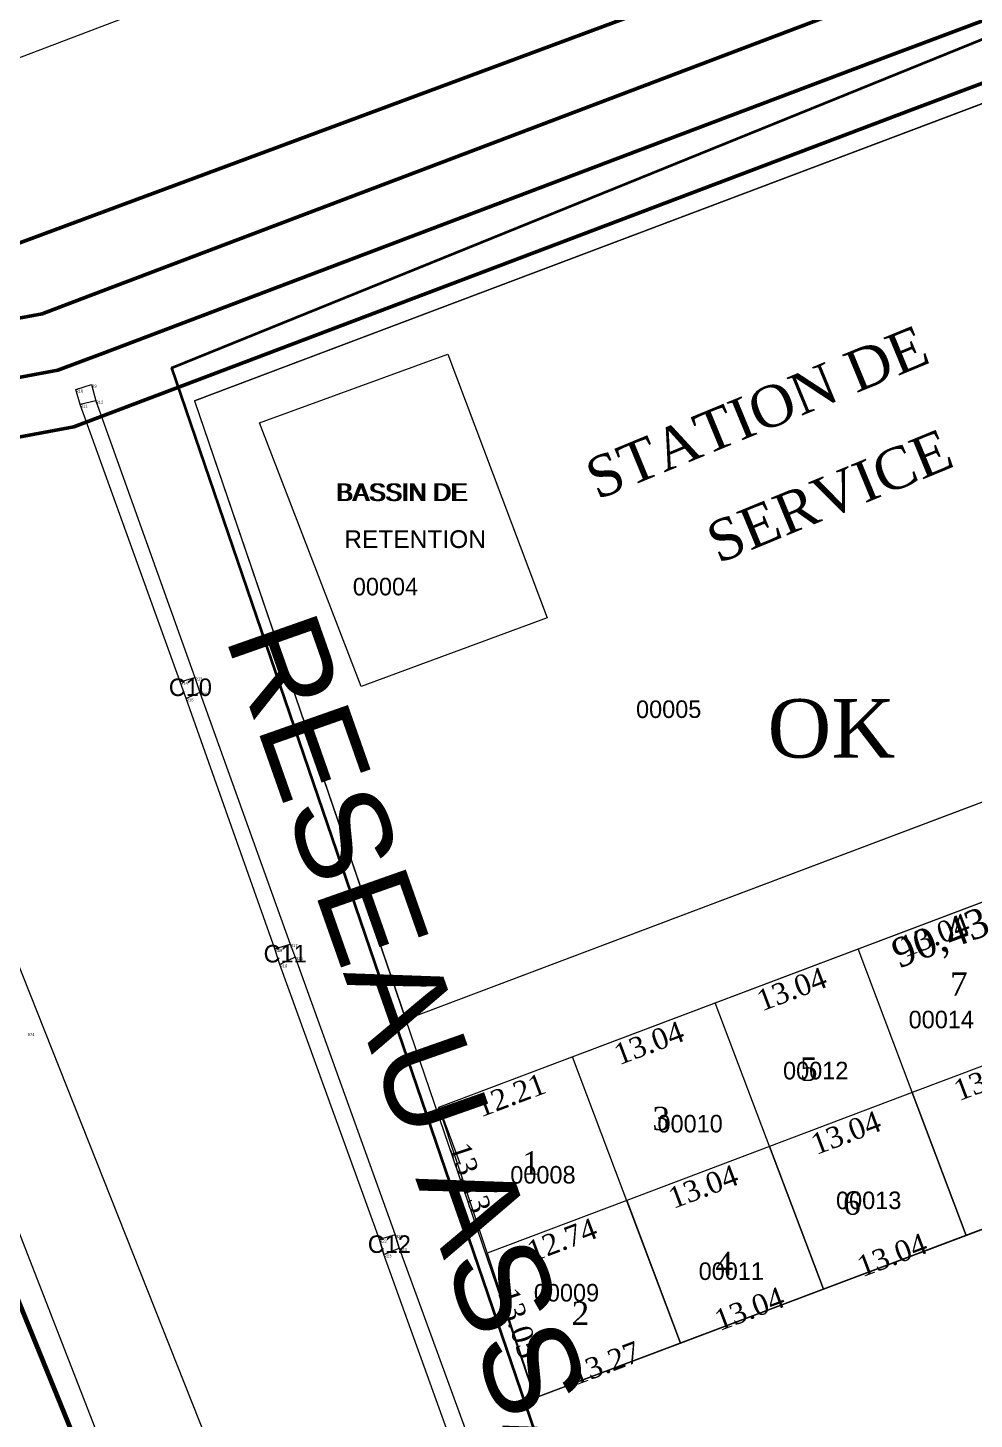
# Model space of a CAD drawing. Header units: metres. Extents: x 245225 to 248406, y 1633796 to 1637634.
# Drawn here: x 245417 to 245497.8, y 1636938.2 to 1637057.1 of the extents above; entities that cross this region are included whole.
import ezdxf
from ezdxf.enums import TextEntityAlignment as Align

# ---------------------------------------------------------------- set-up
doc = ezdxf.new("R2010")
doc.units = ezdxf.units.M
doc.header["$MEASUREMENT"] = 0
for name, color, linetype in [('A_revoir_niveau_0', 7, 'Continuous'), ('historique_numero_parcelle', 7, 'Continuous'), ('limites_sections', 7, 'Continuous')]:
    doc.layers.add(name, color=color, linetype=linetype)
for name, color, linetype, lineweight in [('Emprise', 1, 'Continuous', 30), ('Toponymie', 7, 'Continuous', 30), ('Tracé KMS3', 7, 'Continuous', 0)]:
    doc.layers.add(name, color=color, linetype=linetype, lineweight=lineweight)
doc.layers.add('Limites_Communes', color=7, linetype='Continuous', lineweight=211, plot=False)
doc.layers.add('LIMITES_PARCELLES', color=7, linetype='Continuous', lineweight=0, true_color=0xffffff)
doc.styles.get("Standard").update_dxf_attribs({"font": 'txt.shx'})
doc.styles.add('Style-Arial', font='arial.ttf')
doc.styles.add('Style-FANCY', font='FANCY.shx')

msp = doc.modelspace()

# ---------------------------------------------------------------- linework, layer by layer
at = {"layer": 'A_revoir_niveau_0', "color": 7, "linetype": 'Continuous', "lineweight": 13}
for p, q in [((245521.985, 1637094.792), (245411.074, 1637052.526)), ((245381.133038, 1637044.036876), (245466.304743, 1636825.74789))]:
    msp.add_line(p, q, dxfattribs=at)
at = {"layer": 'A_revoir_niveau_0', "color": 7, "linetype": 'Continuous', "lineweight": 0}
for p, q in [((245421.0697, 1637026.1546), (245422.4121, 1637026.5763)), ((245430.0025, 1637001.1902), (245421.4419, 1637024.8717)), ((245422.7787, 1637025.2011), (245431.2481, 1637001.5567)), ((245438.0788, 1636978.3633), (245430.4909, 1636999.7601)), ((245431.6708, 1637000.2726), (245439.3847, 1636978.7755)), ((245447.0193, 1636953.5202), (245438.5001, 1636977.0353)), ((245439.8208, 1636977.6612), (245448.3677, 1636953.9208)), ((245455.1345, 1636930.7271), (245447.4003, 1636952.2527)), ((245448.7035, 1636952.8071), (245456.5898, 1636931.1782))]:
    msp.add_line(p, q, dxfattribs=at)
at = {"layer": 'A_revoir_niveau_0', "color": 5, "linetype": 'Continuous', "lineweight": 0}
for p, q in [((245421.4419, 1637024.8717), (245421.0697, 1637026.1546)), ((245422.4121, 1637026.5763), (245422.7787, 1637025.2011)), ((245430.4909, 1636999.7601), (245430.0025, 1637001.1902)), ((245431.2481, 1637001.5567), (245431.6708, 1637000.2726)), ((245438.5001, 1636977.0353), (245438.0788, 1636978.3633)), ((245439.3847, 1636978.7755), (245439.8208, 1636977.6612)), ((245447.4003, 1636952.2527), (245447.0193, 1636953.5202)), ((245448.3677, 1636953.9208), (245448.7035, 1636952.8071))]:
    msp.add_line(p, q, dxfattribs=at)
at = {"layer": 'A_revoir_niveau_0', "color": 7, "linetype": 'Continuous', "lineweight": 0}
for points in [[(245421.0697, 1637026.1546), (245422.4121, 1637026.5763), (245422.7787, 1637025.2011), (245421.4419, 1637024.8717)], [(245430.0025, 1637001.1902), (245431.2481, 1637001.5567), (245431.6708, 1637000.2726), (245430.4909, 1636999.7601)], [(245438.0788, 1636978.3633), (245439.3847, 1636978.7755), (245439.8208, 1636977.6612), (245438.5001, 1636977.0353)], [(245447.4003, 1636952.2527), (245448.7035, 1636952.8071), (245448.3677, 1636953.9208), (245447.0193, 1636953.5202)]]:
    msp.add_3dface(points, dxfattribs=at)
at = {"layer": 'Emprise', "color": 6, "lineweight": 53, "flags": 128}
msp.add_lwpolyline([(246654.91678, 1637532.212975), (246503.560804, 1637468.452964), (246339.308489, 1637399.226337), (246174.772275, 1637330.677176), (246009.954973, 1637262.806665), (245959.032933, 1637241.979597), (245949.066174, 1637237.926563), (245901.731898, 1637219.095855), (245867.529774, 1637206.046117), (245837.947546, 1637195.052559), (245785.257592, 1637175.516616), (245666.840907, 1637131.695147), (245404.597902, 1637034.355467), (245407.132846, 1637027.526068), (245386.779172, 1637020.133266)], dxfattribs=at)
at = {"layer": 'Limites_Communes', "color": 210, "lineweight": 80, "flags": 128}
msp.add_lwpolyline([(245735.1907, 1636182.4264), (245737.0861, 1636220.9674), (245735.2556, 1636239.0143), (245707.1038, 1636298.2282), (245667.8308, 1636399.1458), (245610.4254, 1636525.3073), (245591.9622, 1636563.4721), (245540.6052, 1636669.6309), (245473.0182, 1636809.3381), (245335.4487, 1637145.601), (245779.4502, 1637342.6846), (245848.75, 1637373.75), (245979.1715, 1637415.3337), (246366.25, 1637538.75), (246605.2718, 1637633.7039), (246913.4298, 1637003.726)], dxfattribs=at)
at = {"layer": 'limites_parcelles', "color": 7, "linetype": 'Continuous', "lineweight": 0}
for p, q in [((245431.206387, 1637025.199431), (245514.152083, 1637056.496248)), ((245436.78, 1637023.305), (245452.869, 1637029.189)), ((245452.869, 1637029.189), (245461.348, 1637006.64)), ((245431.206387, 1637025.199431), (245449.259527, 1636972.328045)), ((245431.206387, 1637025.199431), (245460.30328, 1636939.984723)), ((245445.458, 1637000.793), (245436.78, 1637023.305)), ((245461.348, 1637006.64), (245445.458, 1637000.793))]:
    msp.add_line(p, q, dxfattribs=at)
at = {"layer": 'limites_parcelles', "color": 7, "lineweight": 0}
for p, q in [((245449.259527, 1636972.328045), (245533.865047, 1637004.251142)), ((245452.083713, 1636964.843128), (245536.689233, 1636996.766226)), ((245497.137692, 1636953.882971), (245487.902751, 1636978.358259)), ((245484.941239, 1636949.281043), (245475.706298, 1636973.75633)), ((245472.744066, 1636944.678842), (245463.509125, 1636969.15413)), ((245452.304352, 1636964.258369), (245453.917711, 1636959.982499))]:
    msp.add_line(p, q, dxfattribs=at)
at = {"layer": 'limites_parcelles', "color": 1, "linetype": 'Continuous', "lineweight": 40, "flags": 128}
msp.add_lwpolyline([(246242.36, 1637357.731), (246325.071, 1637170.444), (245511.13, 1636788.23), (245429.275, 1637028.013), (246242.360078, 1637357.730823)], close=True, dxfattribs=at)
at = {"layer": 'limites_parcelles', "color": 7, "linetype": 'Continuous', "lineweight": 0, "flags": 128}
msp.add_lwpolyline([(245533.865047, 1637004.251142), (245514.152083, 1637056.496248), (245476.727501, 1637042.375319), (245431.206387, 1637025.199431), (245449.259527, 1636972.328045), (245533.865047, 1637004.251142)], close=True, dxfattribs=at)
at = {"layer": 'limites_parcelles', "color": 7, "lineweight": 0, "flags": 128}
msp.add_lwpolyline([(245460.327578, 1636939.993891), (245472.744066, 1636944.678842), (245468.140405, 1636956.879887), (245456.205787, 1636952.376753), (245460.106581, 1636940.579597), (245460.327578, 1636939.993891)], close=True, dxfattribs=at)
at = {"layer": 'limites_parcelles', "color": 7, "lineweight": 0}
for points in [[(245452.083713, 1636964.843128), (245536.689233, 1636996.766226), (245545.924174, 1636972.290938), (245460.327578, 1636939.993891)], [(245497.137692, 1636953.882971), (245509.334031, 1636958.484857), (245504.73037, 1636970.685901), (245492.534031, 1636966.084016)], [(245484.941239, 1636949.281043), (245497.137692, 1636953.882971), (245492.534031, 1636966.084016), (245480.337578, 1636961.482087)], [(245472.744066, 1636944.678842), (245484.941239, 1636949.281043), (245480.337578, 1636961.482087), (245468.140405, 1636956.879887)], [(245460.106581, 1636940.579597), (245460.30328, 1636939.984723), (245460.327578, 1636939.993891)]]:
    msp.add_3dface(points, dxfattribs=at)
at = {"layer": 'limites_sections', "lineweight": 13, "flags": 128}
msp.add_lwpolyline([(245897.722, 1636971.857), (245799.571, 1636923.569), (245677.175, 1636862.609), (245560.123, 1636802.218), (245496.981, 1636773.187), (245385.738, 1637053.755), (245806.576, 1637211.153), (245897.722, 1636971.857)], close=True, dxfattribs=at)
at = {"layer": 'Tracé KMS3', "color": 3, "lineweight": 53, "elevation": -8.86245, "flags": 128}
for points in [[(246165.946757, 1637326.984723), (246161.633642, 1637325.194711), (246003.831576, 1637261.05847), (245980.661777, 1637251.642552), (245827.036769, 1637189.204426), (245748.884173, 1637157.722395), (245725.835123, 1637148.370881), (245702.480787, 1637139.653054), (245488.717744, 1637059.330274), (245421.572668, 1637033.918839), (245418.191968, 1637032.639981)], [(246169.836549, 1637317.772054), (246165.432893, 1637315.944465), (246007.596654, 1637251.794336), (245984.426815, 1637242.378401), (245830.787641, 1637179.934518), (245752.632219, 1637148.451348), (245729.464202, 1637139.051567), (245705.988084, 1637130.28828), (245492.246245, 1637049.973468), (245425.111511, 1637024.565947), (245420.898114, 1637022.972095)], [(245820.358158, 1637181.123467), (245797.159247, 1637171.778503), (245773.961198, 1637162.433483), (245750.758196, 1637153.086871), (245727.649662, 1637143.711224), (245704.234436, 1637134.970667), (245680.819875, 1637126.172329), (245657.407921, 1637117.375346), (245633.995921, 1637108.578346), (245610.583921, 1637099.781346), (245587.171921, 1637090.984346), (245563.760875, 1637082.187329), (245540.348921, 1637073.390346), (245516.936921, 1637064.593346), (245493.524799, 1637055.7953), (245490.481994, 1637054.651871), (245470.124169, 1637046.947423), (245446.733212, 1637038.095439), (245423.34209, 1637029.242393), (245419.545041, 1637027.806038)], [(245418.191968, 1637032.639981), (245388.568128, 1637027.120481), (245384.539714, 1637025.607201)], [(245419.545041, 1637027.806038), (245389.915497, 1637022.285475), (245386.433762, 1637020.977556)], [(245420.898114, 1637022.972095), (245391.262866, 1637017.450469), (245388.32781, 1637016.347911)]]:
    msp.add_lwpolyline(points, dxfattribs=at)

# ---------------------------------------------------------------- texts
at = {"layer": 'historique_numero_parcelle', "color": 92, "linetype": 'Continuous', "lineweight": 0, "style": 'Style-FANCY'}
for s, p in [('00004', (245447.530299, 1637009.321413)), ('00005', (245471.727073, 1636998.845363)), ('00014', (245495.016939, 1636972.332574)), ('00012', (245484.287148, 1636967.965267)), ('00010', (245473.557357, 1636963.429988)), ('00008', (245460.983382, 1636959.062681)), ('00013', (245488.813779, 1636956.879028)), ('00011', (245477.078069, 1636950.831989)), ('00009', (245462.995218, 1636948.984282))]:
    msp.add_text(s, height=1.499994, rotation=0.1323, dxfattribs=at).set_placement(p, align=Align.MIDDLE_CENTER)
at = {"layer": 'limites_parcelles', "color": 7, "linetype": 'Continuous', "lineweight": 0, "style": 'Style-Arial'}
for s, p in [('BASSIN DE', (245443.27242, 1637016.63606)), ('BASSIN DE', (245443.27242, 1637016.63606)), ('BASSIN DE', (245443.27242, 1637016.63606)), ('BASSIN DE', (245443.27242, 1637016.63606)), (' RETENTION', (245443.425898, 1637012.619996)), (' RETENTION', (245443.425898, 1637012.619996)), (' RETENTION', (245443.425898, 1637012.619996)), (' RETENTION', (245443.425898, 1637012.619996))]:
    msp.add_text(s, height=1.5, dxfattribs=at).set_placement(p)
at = {"layer": 'limites_parcelles', "color": 7, "linetype": 'Continuous', "lineweight": 0, "char_height": 3.5, "attachment_point": 7, "rotation": 22.43245452, "line_spacing_factor": 0.6, "style": 'Style-FANCY'}
for s, insert in [('\\fTimes New Roman|b0|i0|c00|p23;STATION DE', (245465.637837, 1637016.654957)), ('\\fTimes New Roman|b0|i0|c00|p23;SERVICE', (245475.986368, 1637011.184146))]:
    msp.add_mtext(s, dxfattribs=dict(at, insert=insert))
at = {"layer": 'limites_parcelles', "color": 7, "linetype": 'Continuous', "lineweight": 0, "insert": (245443.425898, 1637018.13606), "char_height": 1.5, "attachment_point": 1, "line_spacing_factor": 0.8, "style": 'Style-Arial'}
msp.add_mtext('BASSIN DE\\P\\P RETENTION', dxfattribs=at)
at = {"layer": 'limites_parcelles', "color": 7, "lineweight": 0, "insert": (245480.168241, 1636999.709197), "char_height": 5, "width": 18.784086, "attachment_point": 1}
msp.add_mtext('\\fSylfaen|b0|i0|c00|p23;OK', dxfattribs=at)
at = {"layer": 'limites_parcelles', "color": 7, "lineweight": 0, "insert": (245495.037325, 1636979.07973), "char_height": 2.5, "attachment_point": 5, "rotation": 20.67231997}
msp.add_mtext('\\fSylfaen|b0|i0|c00|p23;90,43', dxfattribs=at)
at = {"layer": 'limites_parcelles', "color": 7, "lineweight": 0, "char_height": 1.8, "line_spacing_factor": 0.6}
for s, insert, attachment_point, rotation in [('\\fSylfaen|b0|i0|c00|p23;13.04', (245494.106828, 1636980.378517), 2, 20.67231997), ('\\fSylfaen|b0|i0|c00|p23;13.04', (245481.910431, 1636975.77661), 2, 20.67231997), ('\\fSylfaen|b0|i0|c00|p23;13.04', (245469.713618, 1636971.174546), 2, 20.67231997), ('\\fSylfaen|b0|i0|c00|p23;13.04', (245498.738108, 1636968.104274), 2, 20.67231997), ('\\fSylfaen|b0|i0|c00|p23;12.21', (245457.902326, 1636966.717945), 2, 20.67231997), ('\\fSylfaen|b0|i0|c00|p23;13.04', (245486.541711, 1636963.502367), 2, 20.67231997), ('\\fSylfaen|b0|i0|c00|p23;13.13', (245453.897882, 1636958.526732), 8, 288.29677686), ('\\fSylfaen|b0|i0|c00|p23;13.04', (245474.344898, 1636958.900303), 2, 20.67231997), ('\\fSylfaen|b0|i0|c00|p23;12.74', (245462.285096, 1636954.349935), 2, 20.67231997), ('\\fSylfaen|b0|i0|c00|p23;13.04', (245491.132836, 1636951.3388), 8, 20.67231997), ('\\fSylfaen|b0|i0|c00|p23;13.05', (245458.02599, 1636946.104167), 8, 288.35350608), ('\\fSylfaen|b0|i0|c00|p23;13.04', (245478.936023, 1636946.736736), 8, 20.67231997), ('\\fSylfaen|b0|i0|c00|p23;13.27', (245466.629192, 1636942.09316), 8, 20.67231997)]:
    msp.add_mtext(s, dxfattribs=dict(at, insert=insert, attachment_point=attachment_point, rotation=rotation))
at = {"layer": 'limites_parcelles', "color": 7, "lineweight": 0, "char_height": 2, "attachment_point": 5, "line_spacing_factor": 0.6}
for s, insert in [('\\fSylfaen|b0|i0|c00|p23;7', (245496.518867, 1636975.370667)), ('\\fSylfaen|b0|i0|c00|p23;5', (245483.698006, 1636968.078249)), ('\\fSylfaen|b0|i0|c00|p23;3', (245471.089896, 1636963.859272)), ('\\fSylfaen|b0|i0|c00|p23;1', (245459.950116, 1636960.077367)), ('\\fSylfaen|b0|i0|c00|p23;6', (245487.384527, 1636956.638196)), ('\\fSylfaen|b0|i0|c00|p23;4', (245476.471449, 1636951.473588)), ('\\fSylfaen|b0|i0|c00|p23;2', (245464.187697, 1636947.228665))]:
    msp.add_mtext(s, dxfattribs=dict(at, insert=insert))
at = {"layer": 'toponymie', "color": 7, "linetype": 'Continuous', "lineweight": 0, "style": 'Style-Arial'}
for s, p in [('R10', (245421.0697, 1637026.1546)), ('R9', (245422.4121, 1637026.5763)), ('R11', (245421.4419, 1637024.8717)), ('R12', (245422.7787, 1637025.2011)), ('R14', (245430.0025, 1637001.1902)), ('R13', (245431.2481, 1637001.5567)), ('R15', (245430.4909, 1636999.7601)), ('R16', (245431.6708, 1637000.2726)), ('R18', (245438.0788, 1636978.3633)), ('R17', (245439.3847, 1636978.7755)), ('R19', (245438.5001, 1636977.0353)), ('R20', (245439.8208, 1636977.6612)), ('R22', (245447.0193, 1636953.5202)), ('R21', (245448.3677, 1636953.9208)), ('R23', (245447.4003, 1636952.2527)), ('R24', (245448.7035, 1636952.8071))]:
    msp.add_text(s, height=0.25, dxfattribs=at).set_placement(p, align=Align.TOP_LEFT)
at = {"layer": 'toponymie', "color": 7, "linetype": 'Continuous', "lineweight": 0, "style": 'Style-FANCY'}
for s, p in [('C10', (245430.86, 1637000.72)), ('C11', (245438.957, 1636977.956)), ('C12', (245447.86, 1636953.137))]:
    msp.add_text(s, height=1.5, dxfattribs=at).set_placement(p, align=Align.MIDDLE_CENTER)
at = {"layer": 'toponymie', "color": 7, "linetype": 'Continuous', "lineweight": 13, "style": 'Style-Arial'}
msp.add_text('574', height=0.25, dxfattribs=at).set_placement((245416.968, 1636971.184), align=Align.TOP_LEFT)
msp.add_text('574', height=0.25, dxfattribs=at).set_placement((245416.968, 1636971.184), align=Align.TOP_LEFT)
msp.add_text('574', height=0.25, dxfattribs=at).set_placement((245416.968, 1636971.184), align=Align.TOP_LEFT)
at = {"layer": 'toponymie', "color": 7, "linetype": 'Continuous', "lineweight": 53, "insert": (245431.522253, 1637004.229262), "char_height": 8, "attachment_point": 7, "rotation": 289.37746244, "line_spacing_factor": 0.6}
msp.add_mtext('\\fArial|b0|i0|c00|p39;RESEAU ASSAINISSEMENT( PROGEP)', dxfattribs=at)

doc.saveas('drawing.dxf')
